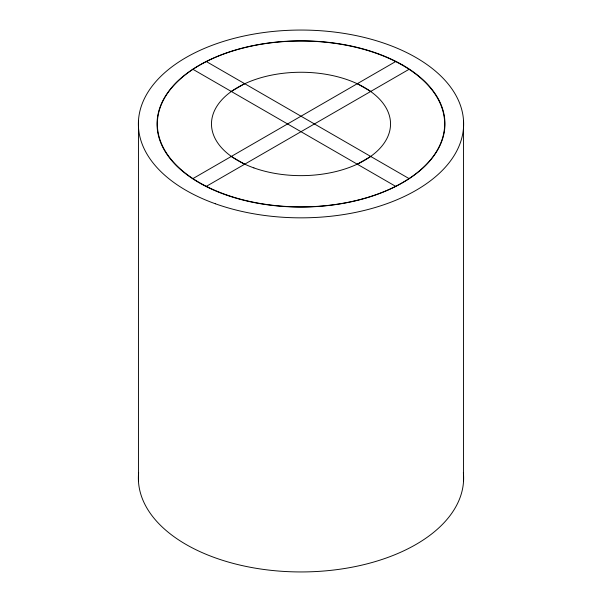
<?xml version="1.0" encoding="UTF-8"?>
<svg xmlns="http://www.w3.org/2000/svg" width="602" height="602" viewBox="0 0 602 602"><rect width="100%" height="100%" fill="white"/><g stroke="black" fill="none" stroke-linecap="round" stroke-linejoin="round"><path stroke-width="0.9" d="M231.266 91.436L244.683 83.686M192.933 178.598L395.649 61.554M206.351 186.342L409.067 69.305M357.317 164.211L370.734 156.467M357.317 83.686L370.734 91.436M206.351 61.554L409.067 178.598M192.933 69.305L395.649 186.342M231.266 156.467L244.683 164.211M463.555 121.002L463.555 480.998M138.445 121.002L138.445 480.998M463.352 472.578A162.63 93.897 0 0 1 301 571.945A162.63 93.897 0 0 1 138.648 472.578M402.843 65.151A143.78 83.016 0 0 0 199.33 65.249A143.78 83.016 0 0 0 199.157 182.752A143.78 83.016 0 0 0 402.67 182.647A143.78 83.016 0 0 0 402.843 65.151M225.298 194.438A143.66 82.941 0 0 0 444.585 126.555A143.66 82.941 0 0 0 233.117 50.854A143.66 82.941 0 0 0 225.298 194.438M253.893 167.905A89.532 51.697 0 0 0 390.495 125.525A89.532 51.697 0 0 0 258.612 78.418A89.532 51.697 0 0 0 253.893 167.905M215.298 203.747A162.63 93.897 0 0 0 463.555 126.894A162.63 93.897 0 0 0 224.147 41.199A162.63 93.897 0 0 0 215.298 203.747"/></g></svg>
